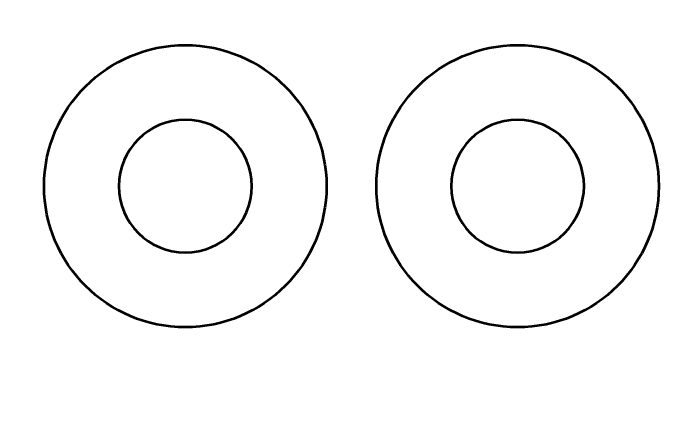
# Model space of a CAD drawing. Header units: centimetres. Extents: x -17.9 to -3.1, y -25.3 to -4.3.
# Drawn here: x -9.536 to -5.571, y -22.954 to -20.557 of the extents above; entities that cross this region are included whole.
import ezdxf

# ---------------------------------------------------------------- set-up
doc = ezdxf.new("R2010")
doc.units = ezdxf.units.CM
doc.header["$MEASUREMENT"] = 0
doc.layers.add('Layer 1', color=7, linetype='Continuous')

msp = doc.modelspace()

# ---------------------------------------------------------------- linework, layer by layer
at = {"layer": 'Layer 1', "color": 2, "lineweight": 53}
for centre in [(-8.5, -21.6), (-6.5, -21.6)]:
    msp.add_ellipse(centre, major_axis=(0, 0.85), ratio=1, dxfattribs=at)
at = {"layer": 'Layer 1', "color": 22, "lineweight": 53}
msp.add_open_spline([(-17.90003, -24.8499), (-17.90003, -24.8499), (-17.90003, -4.84994), (-17.90003, -4.84994), (-17.90003, -4.84994), (-17.90003, -4.57297), (-17.67694, -4.34998), (-17.39994, -4.34998), (-17.39994, -4.34998), (-17.39994, -4.34998), (-3.60007, -4.34998), (-3.60007, -4.34998), (-3.60007, -4.34998), (-3.32293, -4.34998), (-3.09997, -4.57297), (-3.09997, -4.84994), (-3.09997, -4.84994), (-3.09997, -4.84994), (-3.09997, -24.8499), (-3.09997, -24.8499), (-3.09997, -24.8499), (-3.09997, -25.1269), (-3.32293, -25.34999), (-3.60007, -25.34999), (-3.60007, -25.34999), (-3.60007, -25.34999), (-17.39994, -25.34999), (-17.39994, -25.34999), (-17.39994, -25.34999), (-17.67694, -25.34999), (-17.90003, -25.1269), (-17.90003, -24.8499)], degree=3, knots=[0, 0, 0, 0, 0.125, 0.125, 0.125, 0.125, 0.25, 0.25, 0.25, 0.25, 0.375, 0.375, 0.375, 0.375, 0.5, 0.5, 0.5, 0.5, 0.625, 0.625, 0.625, 0.625, 0.75, 0.75, 0.75, 0.75, 0.875, 0.875, 0.875, 0.875, 1, 1, 1, 1], dxfattribs=at)
at = {"layer": 'Layer 1', "lineweight": 53}
for points in [[(-8.09996, -21.59994), (-8.09996, -21.82082), (-8.27908, -21.99994), (-8.49996, -21.99994), (-8.49996, -21.99994), (-8.7208, -21.99994), (-8.89998, -21.82082), (-8.89998, -21.59994), (-8.89998, -21.59994), (-8.89998, -21.3791), (-8.7208, -21.19992), (-8.49996, -21.19992), (-8.49996, -21.19992), (-8.27908, -21.19992), (-8.09996, -21.3791), (-8.09996, -21.59994)], [(-6.09996, -21.59994), (-6.09996, -21.82082), (-6.27908, -21.99994), (-6.49996, -21.99994), (-6.49996, -21.99994), (-6.7208, -21.99994), (-6.89998, -21.82082), (-6.89998, -21.59994), (-6.89998, -21.59994), (-6.89998, -21.3791), (-6.7208, -21.19992), (-6.49996, -21.19992), (-6.49996, -21.19992), (-6.27908, -21.19992), (-6.09996, -21.3791), (-6.09996, -21.59994)]]:
    msp.add_open_spline(points, degree=3, knots=[0, 0, 0, 0, 0.25, 0.25, 0.25, 0.25, 0.5, 0.5, 0.5, 0.5, 0.75, 0.75, 0.75, 0.75, 1, 1, 1, 1], dxfattribs=at)

doc.saveas('drawing.dxf')
